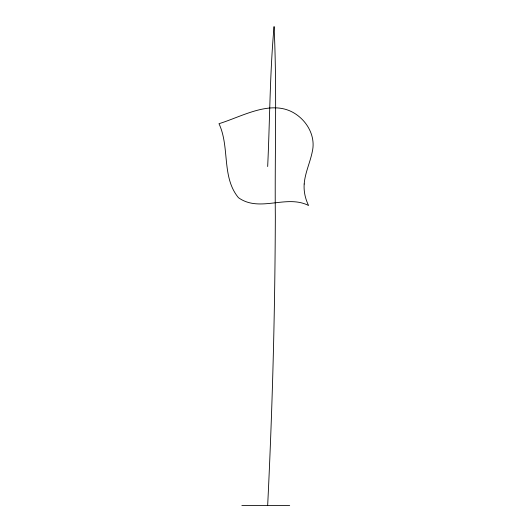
<?xml version="1.0" encoding="UTF-8"?>
<svg xmlns="http://www.w3.org/2000/svg" width="532" height="532" viewBox="0 0 532 532"><rect width="100%" height="100%" fill="white"/><g stroke="black" fill="none" stroke-linecap="round" stroke-linejoin="round"><path stroke-width="0.8" d="M267.669 166.543C269.884 119.919 269.83 73.084 274.073 26.6C277.066 89.669 274.692 153.143 275.337 216.338C275.004 312.736 272.424 409.121 267.669 505.4M241.854 505.4L289.687 505.4M304.184 184.006C303.639 191.42 305.302 198.842 308.567 205.492C286.322 194.18 259.722 212.86 238.456 197.698C221.345 177.003 230.004 147.145 218.985 123.697C244.148 115.969 275.33 96.412 299.443 116.88C309.371 125.233 315.336 138.513 312.331 151.467C310.169 162.453 305.049 172.747 304.184 184.006"/></g></svg>
